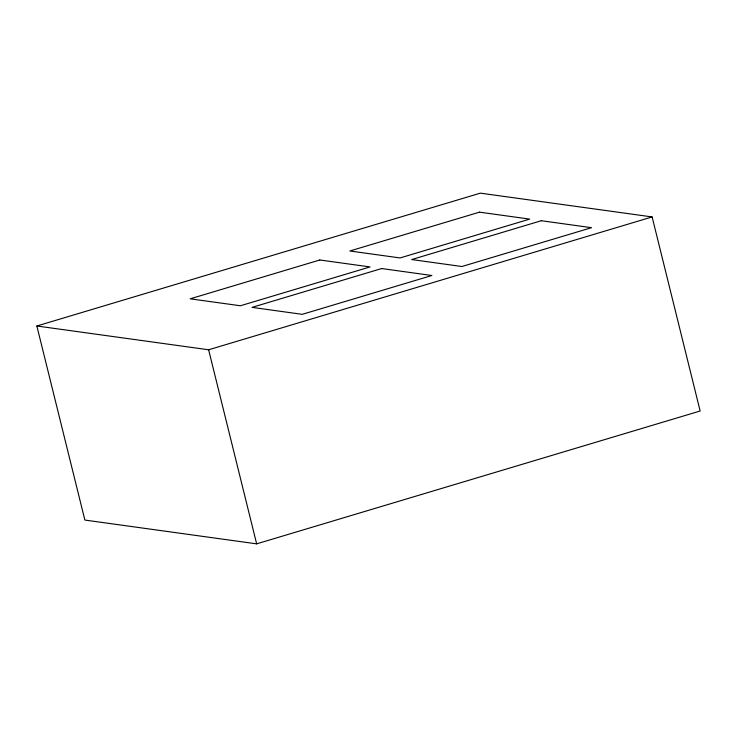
<?xml version="1.0" encoding="UTF-8"?>
<svg xmlns="http://www.w3.org/2000/svg" width="737" height="737" viewBox="0 0 737 737"><rect width="100%" height="100%" fill="white"/><g stroke="black" fill="none" stroke-linecap="round" stroke-linejoin="round"><path stroke-width="1.11" d="M36.85 325.994L480.349 193.149L652.125 216.936L700.15 411.006L256.651 543.851L84.875 520.064L36.85 325.994L208.626 349.78L652.125 216.936M208.626 349.78L256.651 543.851M319.83 259.986L190.192 298.817L240.409 305.763L370.048 266.932L319.83 259.986M479.492 212.155L349.854 250.985L400.062 257.941L529.7 219.11L479.492 212.155M381.674 268.544L252.036 307.375L302.244 314.33L431.882 275.5L381.674 268.544M541.327 220.722L411.697 259.553L461.906 266.508L591.544 227.678L541.327 220.722"/></g></svg>
